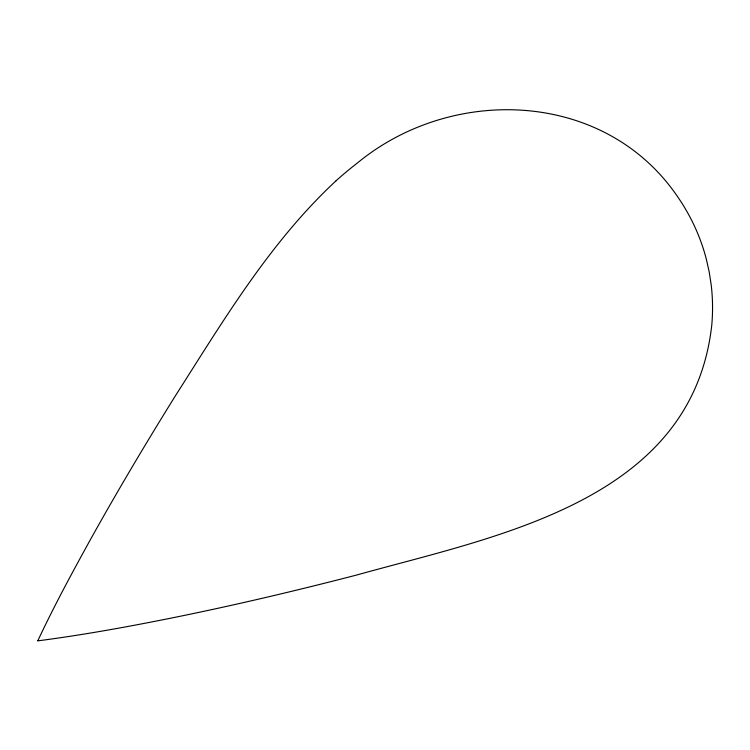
<?xml version="1.0" encoding="UTF-8"?>
<svg xmlns="http://www.w3.org/2000/svg" width="750" height="750" viewBox="0 0 750 750"><rect width="100%" height="100%" fill="white"/><g stroke="black" fill="none" stroke-linecap="round" stroke-linejoin="round"><path stroke-width="1.12" d="M37.884 640.641C53.653 606.872 71.438 574.078 89.4 541.444C116.766 492.169 145.584 443.719 175.359 395.878C223.481 320.466 269.953 242.175 336.038 180.816M37.669 640.875C81.516 635.184 125.625 627.216 169.144 618.506C231.881 605.887 294.188 591.206 356.128 575.175C496.163 536.025 692.081 501.525 711.778 325.059A195 195 0 0 0 711.244 285.244L709.2 271.922L706.209 258.666A193.556 193.556 0 0 0 691.734 220.472A197.888 197.888 0 0 0 677.878 197.1C605.372 89.887 452.034 84.647 357.066 163.266A341.456 341.456 0 0 0 336.038 180.816"/></g></svg>
